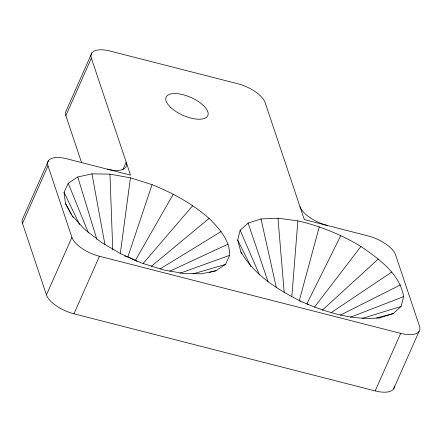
<?xml version="1.0" encoding="UTF-8"?>
<svg xmlns="http://www.w3.org/2000/svg" width="442" height="442" viewBox="0 0 442 442"><rect width="100%" height="100%" fill="white"/><g stroke="black" fill="none" stroke-linecap="round" stroke-linejoin="round"><path stroke-width="0.66" d="M291.853 296.488L297.858 220.862L277.985 218.193L261.018 218.939L248.111 223.055L240.155 230.254L237.68 240.05L240.857 251.769L241.824 253.592M120.252 253.901L130.445 177.833L109.953 174.154L91.975 173.866L77.737 176.982L68.206 183.286L64.035 192.364L65.51 203.58L71.571 215.121M378.943 318.063L393.181 313.605L401.143 306.405L403.612 296.61C399.822 273.521 378.822 258.935 360.954 246.47C341.379 234.713 320.141 225.917 297.858 220.862M319.284 226.763L299.3 300.643C324.61 311.919 352.23 320.859 380.275 317.721M137.114 261.388L127.837 257.001L152.059 184.645L130.445 177.833M91.765 53.095L66.267 110.638A25.338 10.868 23.9 0 0 65.858 115.688L81.626 162.767M65.858 115.688L91.361 58.151A25.338 10.868 23.9 0 1 110.18 51.084L237.63 83.709A25.338 10.868 23.9 0 1 265.15 102.632L304.323 219.597L368.048 235.906A25.338 10.868 23.9 0 1 395.573 254.835L419.513 326.312A25.338 10.868 23.9 0 1 400.695 333.373L99.45 256.266A25.338 10.868 23.9 0 1 71.924 237.337L47.985 165.861A25.338 10.868 23.9 0 1 66.808 158.8L130.528 175.109L91.361 58.151M48.393 160.811L22.896 218.354A25.338 10.868 23.9 0 0 22.487 223.403L46.427 294.88A25.338 10.868 23.9 0 0 73.952 313.803L375.192 390.916A25.338 10.868 23.9 0 0 394.402 386.595M22.487 223.403L47.985 165.861M46.427 294.88L71.924 237.337M122.854 169.618L126.18 162.115A25.338 10.868 23.9 0 1 107.356 169.175M73.952 313.803L99.45 256.266M375.192 390.916L400.695 333.373M393.607 388.905L419.104 331.362M209.293 272.427L215.972 270.708L225.497 264.399L229.669 255.327C229.956 240.166 219.116 228.453 209.094 218.387C192.281 203.768 172.684 192.889 152.059 184.645M340.804 235.498L306.941 303.748L308.731 304.72M135.39 260.366L173.314 194.126M314.516 307.102L360.954 246.47M143.191 263.415L192.767 205.635M322.317 310.207L378.352 258.935M151.28 266.344L209.094 218.387M331.34 312.527L391.816 272.04M160.032 268.963L221.177 231.509M340.379 315.118L400.435 284.891M169.789 271.2L228.194 244.106M350.407 317.251L403.612 296.61M179.944 273.255L229.669 255.327M362.462 318.378L401.143 306.405M193.027 273.891L225.497 264.399M376.601 317.991L393.181 313.605M215.972 270.708L201.729 273.825L183.75 273.532L163.258 269.858L141.644 263.045L120.39 253.559L100.936 242.05L84.61 229.299L72.527 216.182L65.51 203.58M124.638 255.99L127.837 257.001M300.488 301.162C277.421 289.399 253.968 274.885 240.857 251.769M72.527 216.182L73.168 217.403M237.68 240.05L250.918 266.543M64.035 192.364L79.56 224.508M240.155 230.254L259.487 274.863M68.206 183.286L88.45 232.956M248.111 223.055L268.045 281.725M77.737 176.982L96.82 239.21M261.018 218.939L276.372 287.836M91.975 173.866L104.887 244.36M277.985 218.193L284.228 292.808M109.953 174.154L112.754 249.835M327.5 225.525A25.338 10.868 23.9 0 1 299.974 206.602M170.706 107.467A22.802 9.779 23.9 0 0 206.9 116.937A22.802 9.779 23.9 0 0 183.27 94.748A22.802 9.779 23.9 0 0 170.706 107.467"/></g></svg>
